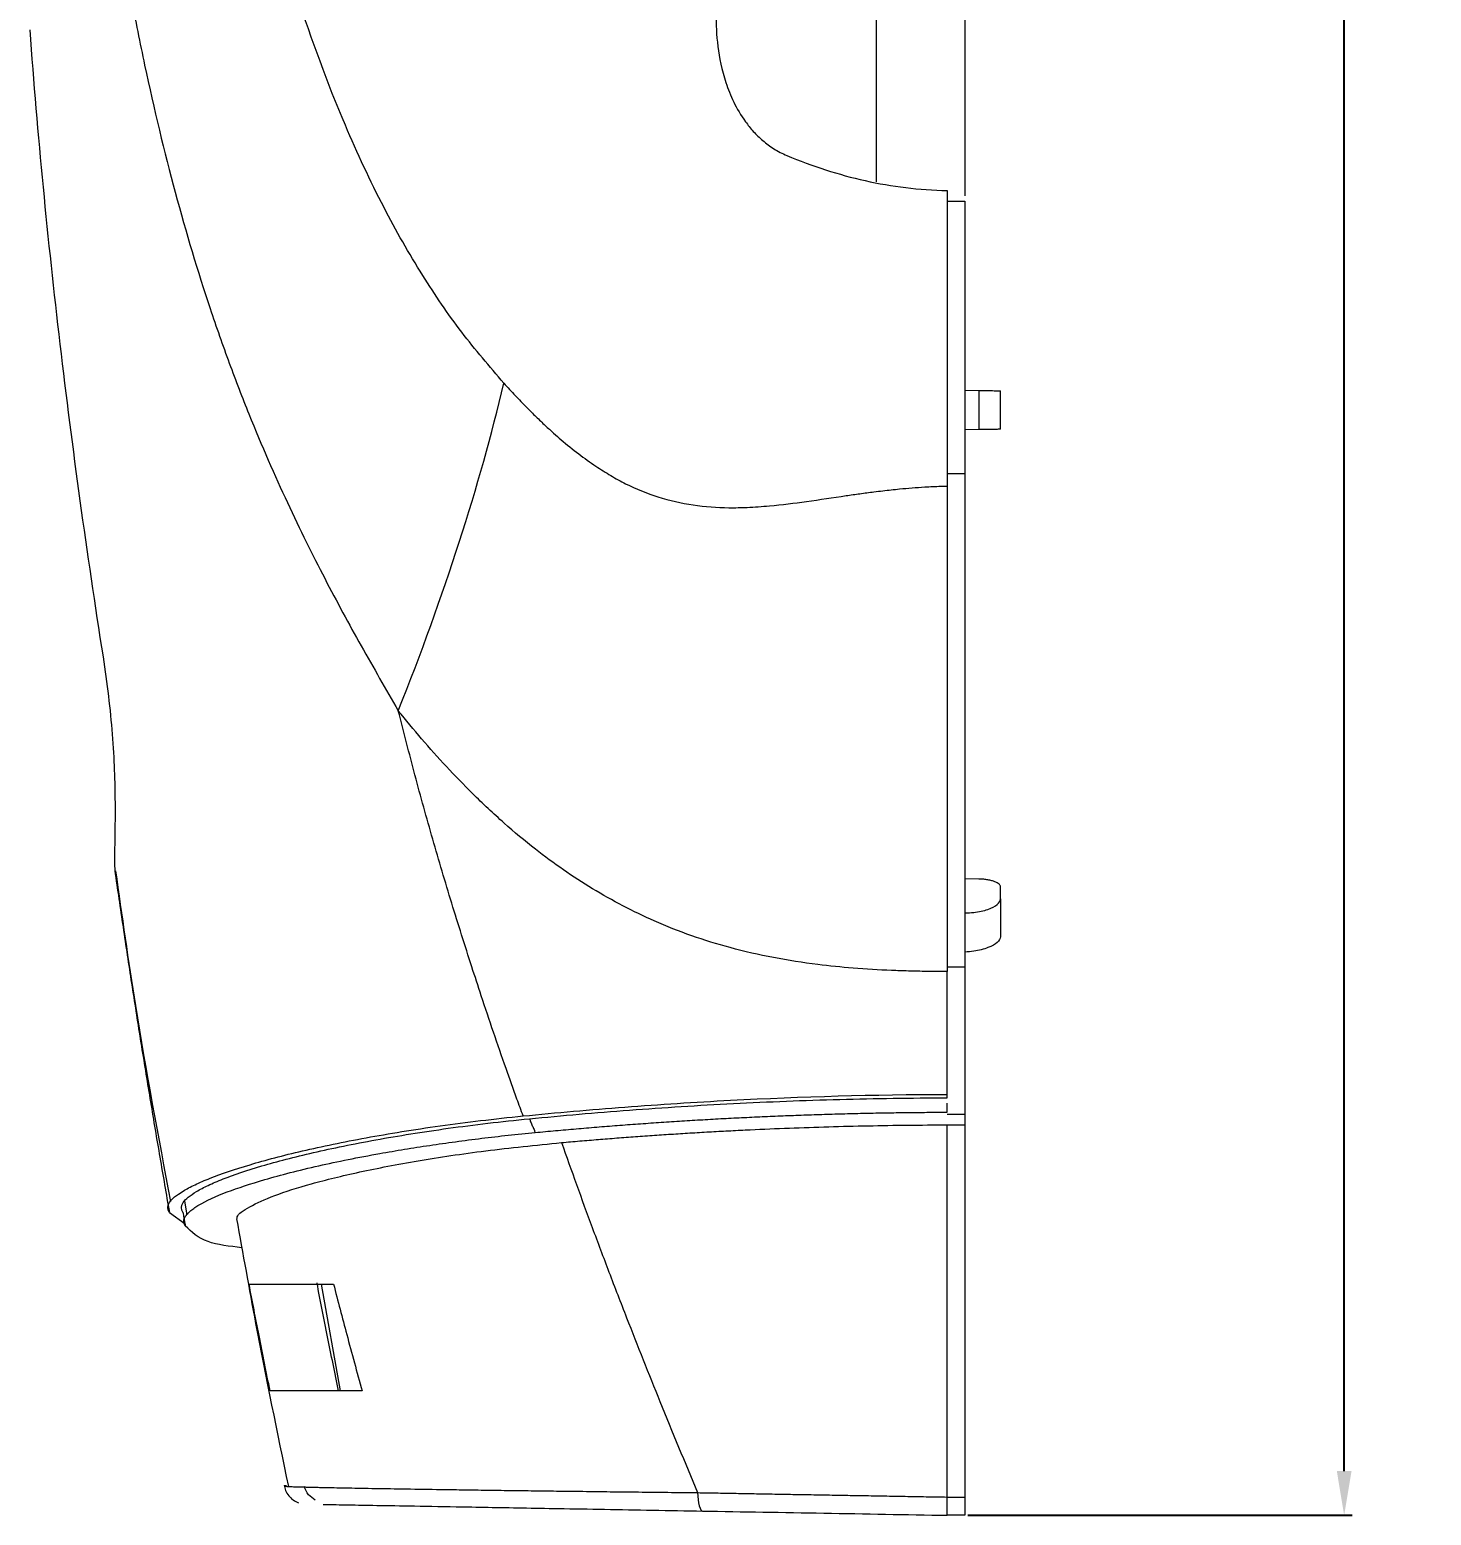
# Model space of a CAD drawing. Header units: inches. Extents: x 1424 to 4050, y 1126 to 1517.
# Drawn here: x 1864.44 to 1896.11, y 1314.77 to 1348.33 of the extents above; entities that cross this region are included whole.
import ezdxf

# ---------------------------------------------------------------- set-up
doc = ezdxf.new("R2010")
doc.units = ezdxf.units.IN
doc.header["$LTSCALE"] = 15
doc.styles.get("Standard").update_dxf_attribs({"font": 'txt', "bigfont": 'gbcbig.shx'})
doc.dimstyles.new('3', dxfattribs={"dimtxt": 3, "dimasz": 1, "dimexe": 0.18, "dimexo": 0.0625, "dimgap": 0.09, "dimtad": 0, "dimdsep": 46, "dimtxsty": 'Standard', "dimcen": 1, "dimclrd": 3, "dimclre": 3, "dimadec": 0, "dimazin": 2, "dimtfac": 1, "dimtofl": 0, "dimtmove": 0, "dimatfit": 3, "dimfxl": 1, "dimtolj": 1, "dimtzin": 0, "dimarcsym": 0})

# ---------------------------------------------------------------- blocks, each defined once
blk = doc.blocks.new('*D220')
at = {"color": 3, "lineweight": -2}
for p, q in [((1885.237, 1408.098), (1894.324, 1408.098)), ((1894.144, 1407.098), (1894.144, 1367.524)), ((1894.144, 1315.77), (1894.144, 1355.344)), ((1885.639, 1314.77), (1894.324, 1314.77))]:
    blk.add_line(p, q, dxfattribs=at)
at = {"color": 3}
for points in [[(1893.978, 1407.098), (1894.311, 1407.098), (1894.144, 1408.098)], [(1893.978, 1315.77), (1894.311, 1315.77), (1894.144, 1314.77)]]:
    blk.add_solid(points, dxfattribs=at)
at = {"layer": 'Defpoints', "color": 0}
for p in [(1885.174, 1408.098), (1894.144, 1408.098), (1885.576, 1314.77)]:
    blk.add_point(p, dxfattribs=at)
at = {"color": 0, "insert": (1894.144, 1361.434), "char_height": 3, "attachment_point": 5, "rotation": 90}
blk.add_mtext('\\A1;93.33', dxfattribs=at)

msp = doc.modelspace()

# ---------------------------------------------------------------- linework, layer by layer
at = {"color": 7, "linetype": 'Continuous', "lineweight": 15}
for p, q in [((1885.174, 1344.456), (1885.576, 1344.456)), ((1885.576, 1340.189), (1885.886, 1340.184)), ((1885.886, 1340.184), (1885.886, 1339.297)), ((1886.38, 1339.306), (1886.38, 1340.175)), ((1885.886, 1339.297), (1885.576, 1339.292)), ((1885.174, 1338.31), (1885.576, 1338.31)), ((1885.886, 1329.145), (1885.576, 1329.152)), ((1886.38, 1328.696), (1886.38, 1328.965)), ((1885.174, 1327.157), (1885.576, 1327.157)), ((1885.174, 1324.202), (1885.174, 1324.279)), ((1885.576, 1323.825), (1885.174, 1323.825)), ((1885.174, 1323.59), (1885.576, 1323.59)), ((1867.938, 1321.866), (1867.993, 1321.561)), ((1867.599, 1321.614), (1867.959, 1321.357)), ((1871.469, 1317.58), (1871.036, 1319.992)), ((1885.174, 1315.182), (1885.576, 1315.182)), ((1885.576, 1314.77), (1885.174, 1314.77))]:
    msp.add_line(p, q, dxfattribs=at)
for points, knots in [([(1869.644, 1394.656), (1869.202, 1394.097), (1868.801, 1393.476), (1868.049, 1392.023), (1867.7, 1391.191), (1867.289, 1389.935), (1867.208, 1389.67), (1867.046, 1389.109), (1866.965, 1388.812), (1866.734, 1387.892), (1866.591, 1387.242), (1866.357, 1386.047), (1866.264, 1385.5), (1866.106, 1384.483), (1866.04, 1384.012), (1865.924, 1383.121), (1865.875, 1382.703), (1865.783, 1381.853), (1865.739, 1381.417), (1865.657, 1380.508), (1865.618, 1380.036), (1865.564, 1379.307), (1865.547, 1379.06), (1865.514, 1378.561), (1865.498, 1378.307), (1865.453, 1377.522), (1865.425, 1376.968), (1865.385, 1376.029), (1865.372, 1375.697), (1865.348, 1375.007), (1865.337, 1374.648), (1865.317, 1373.926), (1865.309, 1373.563), (1865.294, 1372.859), (1865.288, 1372.52), (1865.273, 1371.544), (1865.267, 1370.945), (1865.261, 1370.103), (1865.26, 1369.832), (1865.258, 1369.312), (1865.257, 1369.063), (1865.256, 1368.338), (1865.257, 1367.878), (1865.263, 1366.798), (1865.269, 1366.187), (1865.29, 1364.816), (1865.306, 1364.057), (1865.357, 1362.397), (1865.392, 1361.494), (1865.491, 1359.594), (1865.554, 1358.606), (1865.684, 1357.004), (1865.733, 1356.446), (1865.845, 1355.296), (1865.907, 1354.705), (1866.045, 1353.523), (1866.12, 1352.932), (1866.281, 1351.777), (1866.366, 1351.212), (1866.544, 1350.118), (1866.636, 1349.586), (1866.831, 1348.543), (1866.934, 1348.033), (1867.253, 1346.532), (1867.484, 1345.574), (1867.978, 1343.744), (1868.24, 1342.874), (1868.659, 1341.617), (1868.805, 1341.202), (1869.099, 1340.402), (1869.247, 1340.019), (1869.688, 1338.925), (1869.979, 1338.264), (1870.552, 1337.036), (1870.833, 1336.471), (1871.384, 1335.407), (1871.655, 1334.907), (1872.209, 1333.919), (1872.491, 1333.433), (1872.772, 1332.948)], [0, 0, 0, 0, 0.0625, 0.0625, 0.125, 0.125, 0.140625, 0.140625, 0.15625, 0.15625, 0.1875, 0.1875, 0.21875, 0.21875, 0.25, 0.25, 0.28125, 0.28125, 0.3125, 0.3125, 0.34375, 0.34375, 0.359375, 0.359375, 0.375, 0.375, 0.40625, 0.40625, 0.421875, 0.421875, 0.4375, 0.4375, 0.453125, 0.453125, 0.46875, 0.46875, 0.5, 0.5, 0.515625, 0.515625, 0.53125, 0.53125, 0.5625, 0.5625, 0.59375, 0.59375, 0.625, 0.625, 0.65625, 0.65625, 0.6875, 0.6875, 0.703125, 0.703125, 0.71875, 0.71875, 0.734375, 0.734375, 0.75, 0.75, 0.765625, 0.765625, 0.78125, 0.78125, 0.8125, 0.8125, 0.84375, 0.84375, 0.859375, 0.859375, 0.875, 0.875, 0.90625, 0.90625, 0.9375, 0.9375, 0.96875, 0.96875, 1, 1, 1, 1]), ([(1885.576, 1355.324), (1885.576, 1354.055), (1885.576, 1350.473), (1885.576, 1346.892), (1885.576, 1344.58)], [0, 0, 0, 0, 0.354287, 1, 1, 1, 1]), ([(1883.566, 1355.029), (1883.566, 1354.624), (1883.566, 1351.246), (1883.566, 1347.869), (1883.566, 1344.897)], [0, 0, 0, 0, 0.1201694, 1, 1, 1, 1]), ([(1879.948, 1348.689), (1879.948, 1348.455), (1879.96, 1348.21), (1880.027, 1347.694), (1880.08, 1347.424), (1880.222, 1346.993), (1880.279, 1346.847), (1880.423, 1346.551), (1880.511, 1346.4), (1880.671, 1346.18), (1880.729, 1346.107), (1880.858, 1345.965), (1880.93, 1345.895), (1881.085, 1345.763), (1881.169, 1345.7), (1881.35, 1345.586), (1881.447, 1345.535), (1881.55, 1345.491)], [0, 0, 0, 0, 0.25, 0.25, 0.5, 0.5, 0.625, 0.625, 0.75, 0.75, 0.8125, 0.8125, 0.875, 0.875, 0.9375, 0.9375, 1, 1, 1, 1]), ([(1864.443, 1348.333), (1864.616, 1345.959), (1864.847, 1343.592), (1865.403, 1338.869), (1865.73, 1336.513), (1866.1, 1334.163)], [0, 0, 0, 0, 0.5, 0.5, 1, 1, 1, 1]), ([(1881.55, 1345.491), (1882.128, 1345.247), (1882.719, 1345.058), (1883.925, 1344.79), (1884.542, 1344.712), (1885.174, 1344.698)], [0, 0, 0, 0, 0.5, 0.5, 1, 1, 1, 1]), ([(1885.174, 1344.698), (1885.174, 1343.732), (1885.174, 1342.68), (1885.174, 1340.442), (1885.174, 1339.255), (1885.174, 1338.023)], [0, 0, 0, 0, 0.5, 0.5, 1, 1, 1, 1]), ([(1885.576, 1344.456), (1885.576, 1343.549), (1885.576, 1342.571), (1885.576, 1340.506), (1885.576, 1339.424), (1885.576, 1338.31)], [0, 0, 0, 0, 0.5, 0.5, 1, 1, 1, 1]), ([(1875.157, 1340.347), (1875.243, 1340.252), (1875.409, 1340.071), (1875.653, 1339.818), (1875.878, 1339.594), (1876.084, 1339.397), (1876.273, 1339.225), (1876.522, 1339.007), (1876.837, 1338.752), (1877.212, 1338.483), (1877.567, 1338.258), (1878.028, 1338.006), (1878.899, 1337.647), (1879.843, 1337.522), (1880.684, 1337.539), (1881.27, 1337.58), (1882.013, 1337.673), (1882.695, 1337.778), (1883.203, 1337.851), (1883.48, 1337.887), (1883.778, 1337.924), (1884.16, 1337.966), (1884.598, 1338.001), (1884.958, 1338.018), (1885.127, 1338.021), (1885.174, 1338.023)], [0, 0, 0, 0, 0.034538, 0.065974, 0.094366, 0.119919, 0.142795, 0.16311, 0.208982, 0.252081, 0.288015, 0.322779, 0.39504, 0.545585, 0.584074, 0.631244, 0.710051, 0.79321, 0.821772, 0.850777, 0.869169, 0.903474, 0.954756, 0.987315, 1, 1, 1, 1]), ([(1885.886, 1340.184), (1885.907, 1340.183), (1885.949, 1340.183), (1886.01, 1340.181), (1886.081, 1340.18), (1886.16, 1340.179), (1886.238, 1340.178), (1886.302, 1340.176), (1886.347, 1340.176), (1886.375, 1340.175), (1886.379, 1340.175), (1886.38, 1340.175)], [0, 0, 0, 0, 0.079674, 0.15939, 0.240372, 0.368738, 0.500092, 0.628452, 0.759799, 0.879177, 1, 1, 1, 1]), ([(1886.38, 1339.306), (1886.379, 1339.306), (1886.378, 1339.306), (1886.366, 1339.305), (1886.343, 1339.305), (1886.303, 1339.304), (1886.239, 1339.303), (1886.161, 1339.302), (1886.073, 1339.3), (1885.98, 1339.299), (1885.918, 1339.298), (1885.886, 1339.297)], [0, 0, 0, 0, 0.079662, 0.159367, 0.240339, 0.368694, 0.500043, 0.628407, 0.759766, 0.879159, 1, 1, 1, 1]), ([(1885.576, 1338.31), (1885.576, 1336.634), (1885.576, 1334.844), (1885.576, 1331.095), (1885.576, 1329.156), (1885.576, 1327.157)], [0, 0, 0, 0, 0.5, 0.5, 1, 1, 1, 1]), ([(1885.174, 1338.023), (1885.174, 1336.374), (1885.174, 1334.614), (1885.174, 1331.849), (1885.174, 1330.91), (1885.174, 1329.004), (1885.174, 1328.036), (1885.174, 1327.053)], [0, 0, 0, 0, 0.5, 0.5, 0.75, 0.75, 1, 1, 1, 1]), ([(1866.1, 1334.163), (1866.147, 1333.864), (1866.188, 1333.569), (1866.256, 1332.986), (1866.284, 1332.696), (1866.328, 1332.133), (1866.344, 1331.864), (1866.364, 1331.349), (1866.369, 1331.101), (1866.373, 1330.645), (1866.371, 1330.438), (1866.366, 1330.062), (1866.362, 1329.892), (1866.359, 1329.603), (1866.359, 1329.483), (1866.367, 1329.291), (1866.375, 1329.22), (1866.388, 1329.176)], [0, 0, 0, 0, 0.125, 0.125, 0.25, 0.25, 0.375, 0.375, 0.5, 0.5, 0.625, 0.625, 0.75, 0.75, 0.875, 0.875, 1, 1, 1, 1]), ([(1875.592, 1323.791), (1875.546, 1323.919), (1875.415, 1324.275), (1875.094, 1325.178), (1874.754, 1326.175), (1874.347, 1327.422), (1873.975, 1328.6), (1873.547, 1330.045), (1873.143, 1331.493), (1872.896, 1332.463), (1872.772, 1332.948)], [0, 0, 0, 0, 0.042504, 0.118738, 0.299759, 0.371663, 0.529122, 0.6863, 0.843251, 1, 1, 1, 1]), ([(1885.174, 1327.053), (1885.022, 1327.054), (1884.729, 1327.056), (1884.311, 1327.065), (1883.754, 1327.083), (1883.07, 1327.124), (1881.843, 1327.247), (1880.317, 1327.532), (1878.611, 1328.127), (1877.378, 1328.777), (1876.498, 1329.346), (1875.828, 1329.839), (1875.142, 1330.413), (1874.475, 1331.041), (1873.858, 1331.679), (1873.296, 1332.302), (1872.946, 1332.734), (1872.772, 1332.948)], [0, 0, 0, 0, 0.031592, 0.060468, 0.086632, 0.147002, 0.202626, 0.342759, 0.469695, 0.580024, 0.635181, 0.690192, 0.755117, 0.823422, 0.883131, 0.941967, 1, 1, 1, 1]), ([(1866.383, 1329.333), (1866.526, 1328.316), (1866.878, 1325.811), (1867.347, 1323.33), (1867.626, 1321.857)], [0, 0, 0, 0, 0.406378, 1, 1, 1, 1]), ([(1866.388, 1329.176), (1866.45, 1328.751), (1866.573, 1327.903), (1866.767, 1326.633), (1866.966, 1325.369), (1867.172, 1324.111), (1867.382, 1322.859), (1867.527, 1322.028), (1867.599, 1321.614)], [0, 0, 0, 0, 0.168353, 0.336125, 0.503242, 0.669637, 0.835245, 1, 1, 1, 1]), ([(1886.38, 1328.965), (1886.379, 1328.972), (1886.378, 1328.987), (1886.366, 1329.008), (1886.343, 1329.033), (1886.303, 1329.06), (1886.239, 1329.089), (1886.161, 1329.112), (1886.073, 1329.13), (1885.98, 1329.141), (1885.918, 1329.144), (1885.886, 1329.145)], [0, 0, 0, 0, 0.0796625, 0.1593665, 0.240339, 0.3686937, 0.5000434, 0.628407, 0.7597657, 0.8791589, 1, 1, 1, 1]), ([(1885.576, 1328.377), (1885.643, 1328.38), (1885.839, 1328.387), (1886.108, 1328.454), (1886.336, 1328.562), (1886.365, 1328.651), (1886.38, 1328.696)], [0, 0, 0, 0, 0.146752, 0.430838, 0.715002, 1, 1, 1, 1]), ([(1886.38, 1327.842), (1886.366, 1327.797), (1886.337, 1327.707), (1886.11, 1327.59), (1885.84, 1327.514), (1885.644, 1327.5), (1885.576, 1327.495)], [0, 0, 0, 0, 0.283965, 0.567989, 0.852031, 1, 1, 1, 1]), ([(1885.576, 1327.157), (1885.576, 1326.601), (1885.576, 1325.491), (1885.576, 1324.38), (1885.576, 1323.825)], [0, 0, 0, 0, 0.5012314, 1, 1, 1, 1]), ([(1885.174, 1324.279), (1885.174, 1324.741), (1885.174, 1325.666), (1885.174, 1326.59), (1885.174, 1327.053)], [0, 0, 0, 0, 0.49897, 1, 1, 1, 1]), ([(1875.592, 1323.791), (1876.345, 1323.866), (1877.111, 1323.933), (1878.674, 1324.053), (1879.473, 1324.104), (1881.885, 1324.23), (1883.517, 1324.276), (1885.174, 1324.279)], [0, 0, 0, 0, 0.25, 0.25, 0.5, 0.5, 1, 1, 1, 1]), ([(1875.735, 1323.728), (1876.475, 1323.8), (1877.229, 1323.866), (1878.769, 1323.982), (1879.552, 1324.032), (1881.137, 1324.113), (1881.94, 1324.145), (1883.551, 1324.188), (1884.36, 1324.2), (1885.174, 1324.202)], [0, 0, 0, 0, 0.25, 0.25, 0.5, 0.5, 0.75, 0.75, 1, 1, 1, 1]), ([(1867.599, 1321.614), (1867.498, 1321.75), (1867.601, 1321.912), (1867.986, 1322.142), (1868.076, 1322.19), (1868.281, 1322.287), (1868.395, 1322.336), (1868.774, 1322.485), (1869.074, 1322.587), (1869.595, 1322.742), (1869.781, 1322.794), (1870.178, 1322.899), (1870.389, 1322.951), (1871.048, 1323.104), (1871.527, 1323.204), (1872.303, 1323.346), (1872.571, 1323.392), (1873.129, 1323.482), (1873.418, 1323.526), (1874.313, 1323.651), (1874.938, 1323.726), (1875.592, 1323.791)], [0, 0, 0, 0, 0.25, 0.25, 0.3125, 0.3125, 0.375, 0.375, 0.5, 0.5, 0.5625, 0.5625, 0.625, 0.625, 0.75, 0.75, 0.8125, 0.8125, 0.875, 0.875, 1, 1, 1, 1]), ([(1875.864, 1323.418), (1876.018, 1323.432), (1876.324, 1323.461), (1876.788, 1323.502), (1877.253, 1323.541), (1877.719, 1323.578), (1878.186, 1323.613), (1878.653, 1323.645), (1879.122, 1323.676), (1879.59, 1323.704), (1880.059, 1323.731), (1880.528, 1323.755), (1880.996, 1323.777), (1881.464, 1323.797), (1881.932, 1323.814), (1882.399, 1323.83), (1882.864, 1323.843), (1883.329, 1323.854), (1883.793, 1323.863), (1884.254, 1323.87), (1884.715, 1323.874), (1885.021, 1323.875), (1885.174, 1323.876)], [0, 0, 0, 0, 0.05249, 0.104693, 0.156613, 0.208254, 0.259619, 0.310714, 0.361543, 0.41211, 0.462419, 0.512474, 0.56228, 0.61184, 0.66116, 0.710242, 0.759092, 0.807713, 0.85611, 0.904287, 0.952249, 1, 1, 1, 1]), ([(1867.904, 1321.616), (1867.855, 1321.682), (1867.858, 1321.755), (1867.963, 1321.912), (1868.064, 1321.996), (1868.29, 1322.131), (1868.378, 1322.177), (1868.578, 1322.271), (1868.69, 1322.319), (1869.058, 1322.464), (1869.35, 1322.563), (1869.861, 1322.714), (1870.043, 1322.764), (1870.433, 1322.865), (1870.64, 1322.915), (1871.288, 1323.064), (1871.758, 1323.16), (1872.518, 1323.298), (1872.781, 1323.342), (1873.326, 1323.429), (1873.61, 1323.472), (1874.484, 1323.593), (1875.095, 1323.665), (1875.735, 1323.728)], [0, 0, 0, 0, 0.125, 0.125, 0.25, 0.25, 0.3125, 0.3125, 0.375, 0.375, 0.5, 0.5, 0.5625, 0.5625, 0.625, 0.625, 0.75, 0.75, 0.8125, 0.8125, 0.875, 0.875, 1, 1, 1, 1]), ([(1867.959, 1321.306), (1867.951, 1321.318), (1867.936, 1321.341), (1867.924, 1321.376), (1867.921, 1321.412), (1867.926, 1321.447), (1867.938, 1321.483), (1867.957, 1321.518), (1867.981, 1321.553), (1868.011, 1321.587), (1868.046, 1321.621), (1868.084, 1321.655), (1868.127, 1321.687), (1868.172, 1321.719), (1868.219, 1321.751), (1868.406, 1321.864), (1868.834, 1322.062), (1869.741, 1322.363), (1870.903, 1322.662), (1872.029, 1322.889), (1872.904, 1323.039), (1873.474, 1323.128), (1874.057, 1323.211), (1874.65, 1323.287), (1875.25, 1323.357), (1875.661, 1323.397), (1875.864, 1323.418)], [0, 0, 0, 0, 0.021704, 0.042821, 0.063351, 0.083294, 0.102651, 0.121422, 0.139606, 0.157204, 0.174215, 0.190639, 0.206474, 0.221722, 0.236382, 0.250454, 0.380995, 0.499119, 0.628412, 0.748791, 0.792565, 0.835563, 0.877792, 0.919264, 0.959994, 1, 1, 1, 1]), ([(1875.735, 1323.728), (1875.744, 1323.706), (1875.764, 1323.654), (1875.8, 1323.572), (1875.836, 1323.491), (1875.856, 1323.439), (1875.864, 1323.418)], [0, 0, 0, 0, 0.210358, 0.501167, 0.792725, 1, 1, 1, 1]), ([(1876.459, 1323.19), (1876.597, 1323.202), (1876.873, 1323.226), (1877.291, 1323.261), (1877.711, 1323.294), (1878.133, 1323.326), (1878.558, 1323.356), (1878.986, 1323.384), (1879.416, 1323.411), (1879.848, 1323.436), (1880.284, 1323.459), (1880.869, 1323.488), (1881.606, 1323.519), (1882.495, 1323.55), (1883.386, 1323.571), (1884.28, 1323.586), (1884.876, 1323.589), (1885.174, 1323.59)], [0, 0, 0, 0, 0.050262, 0.100414, 0.150477, 0.200469, 0.250412, 0.300324, 0.350227, 0.400139, 0.450082, 0.500075, 0.600745, 0.700903, 0.800719, 0.900361, 1, 1, 1, 1]), ([(1869.132, 1321.473), (1869.131, 1321.485), (1869.124, 1321.564), (1869.387, 1321.739), (1869.931, 1321.992), (1870.771, 1322.26), (1871.862, 1322.528), (1873.19, 1322.783), (1874.718, 1323.014), (1875.877, 1323.131), (1876.459, 1323.19)], [0, 0, 0, 0, 0.026401, 0.16602, 0.305282, 0.444403, 0.583229, 0.721676, 0.860322, 1, 1, 1, 1]), ([(1876.459, 1323.19), (1876.571, 1322.874), (1876.799, 1322.233), (1877.157, 1321.258), (1877.534, 1320.254), (1878.04, 1318.943), (1878.702, 1317.279), (1879.248, 1315.967), (1879.534, 1315.281)], [0, 0, 0, 0, 0.118287, 0.240595, 0.366926, 0.49728, 0.737263, 1, 1, 1, 1]), ([(1867.904, 1321.616), (1867.908, 1321.594), (1867.917, 1321.542), (1867.932, 1321.461), (1867.946, 1321.38), (1867.955, 1321.328), (1867.959, 1321.306)], [0, 0, 0, 0, 0.208208, 0.498971, 0.791134, 1, 1, 1, 1]), ([(1869.119, 1321.47), (1869.259, 1320.681), (1869.619, 1318.658), (1870.034, 1316.646), (1870.287, 1315.418)], [0, 0, 0, 0, 0.390189, 1, 1, 1, 1]), ([(1869.238, 1320.815), (1868.959, 1320.846), (1868.377, 1320.91), (1868.102, 1321.17), (1867.959, 1321.306)], [0, 0, 0, 0, 0.478129, 1, 1, 1, 1]), ([(1869.874, 1317.58), (1869.791, 1317.997), (1869.629, 1318.8), (1869.474, 1319.605), (1869.4, 1319.992)], [0, 0, 0, 0, 0.519083, 1, 1, 1, 1]), ([(1869.4, 1319.992), (1869.412, 1319.992), (1869.437, 1319.992), (1869.486, 1319.992), (1869.545, 1319.992), (1869.613, 1319.992), (1869.691, 1319.992), (1869.778, 1319.992), (1869.874, 1319.992), (1869.98, 1319.992), (1870.094, 1319.992), (1870.217, 1319.992), (1870.348, 1319.992), (1870.488, 1319.992), (1870.636, 1319.992), (1870.792, 1319.992), (1870.956, 1319.992), (1871.127, 1319.992), (1871.247, 1319.992), (1871.308, 1319.992)], [0, 0, 0, 0, 0.060419, 0.12063, 0.180635, 0.240437, 0.300038, 0.359438, 0.418639, 0.477642, 0.536448, 0.595058, 0.653473, 0.711696, 0.769727, 0.827571, 0.885229, 0.942704, 1, 1, 1, 1]), ([(1871.421, 1317.58), (1871.338, 1317.988), (1871.173, 1318.8), (1871.014, 1319.614), (1870.935, 1320.019)], [0, 0, 0, 0, 0.50197, 1, 1, 1, 1]), ([(1871.308, 1319.992), (1871.407, 1319.613), (1871.618, 1318.808), (1871.837, 1318.005), (1871.953, 1317.58)], [0, 0, 0, 0, 0.470572, 1, 1, 1, 1]), ([(1871.953, 1317.58), (1871.885, 1317.58), (1871.748, 1317.58), (1871.555, 1317.58), (1871.371, 1317.58), (1871.195, 1317.58), (1871.029, 1317.58), (1870.873, 1317.58), (1870.726, 1317.58), (1870.589, 1317.58), (1870.462, 1317.58), (1870.345, 1317.58), (1870.239, 1317.58), (1870.144, 1317.58), (1870.059, 1317.58), (1869.986, 1317.58), (1869.923, 1317.58), (1869.89, 1317.58), (1869.874, 1317.58)], [0, 0, 0, 0, 0.0612312, 0.1226179, 0.1841636, 0.2458725, 0.307748, 0.3697932, 0.4320103, 0.4944013, 0.5569679, 0.6197116, 0.6826339, 0.7457365, 0.8090215, 0.8724915, 0.9361496, 1, 1, 1, 1]), ([(1870.192, 1315.449), (1870.201, 1315.407), (1870.22, 1315.323), (1870.292, 1315.207), (1870.391, 1315.11), (1870.474, 1315.072), (1870.515, 1315.053)], [0, 0, 0, 0, 0.239235, 0.488515, 0.743962, 1, 1, 1, 1]), ([(1870.242, 1315.434), (1870.232, 1315.434), (1870.214, 1315.433), (1870.199, 1315.431), (1870.193, 1315.43), (1870.198, 1315.428), (1870.213, 1315.426), (1870.238, 1315.424), (1870.273, 1315.422), (1870.318, 1315.42), (1870.373, 1315.417), (1870.437, 1315.415), (1870.511, 1315.413), (1870.594, 1315.411), (1870.686, 1315.408), (1870.788, 1315.406), (1870.898, 1315.403), (1871.016, 1315.4), (1871.247, 1315.395), (1871.633, 1315.388), (1872.239, 1315.377), (1872.939, 1315.366), (1873.61, 1315.356), (1874.207, 1315.347), (1874.703, 1315.34), (1875.225, 1315.332), (1875.774, 1315.325), (1876.347, 1315.318), (1876.943, 1315.311), (1877.562, 1315.303), (1878.201, 1315.296), (1878.858, 1315.289), (1879.308, 1315.284), (1879.534, 1315.282)], [0, 0, 0, 0, 0.020786, 0.041491, 0.062117, 0.082663, 0.103129, 0.123517, 0.143827, 0.164059, 0.184214, 0.204293, 0.224297, 0.244228, 0.264086, 0.283873, 0.303588, 0.323232, 0.342806, 0.410389, 0.477906, 0.545401, 0.612909, 0.650138, 0.687681, 0.725542, 0.763729, 0.802249, 0.841108, 0.880308, 0.919855, 0.95975, 1, 1, 1, 1]), ([(1870.891, 1315.114), (1870.839, 1315.149), (1870.733, 1315.22), (1870.672, 1315.351), (1870.641, 1315.418)], [0, 0, 0, 0, 0.491246, 1, 1, 1, 1]), ([(1871.074, 1315.016), (1871.145, 1315.014), (1871.292, 1315.012), (1871.648, 1315.006), (1872.189, 1314.996), (1873.014, 1314.982), (1873.914, 1314.966), (1874.792, 1314.951), (1875.564, 1314.937), (1876.44, 1314.922), (1877.423, 1314.905), (1878.513, 1314.886), (1879.27, 1314.873), (1879.649, 1314.866)], [0, 0, 0, 0, 0.062173, 0.127386, 0.237199, 0.356571, 0.485939, 0.563841, 0.641436, 0.71926, 0.813042, 0.906324, 1, 1, 1, 1]), ([(1879.534, 1315.281), (1879.688, 1315.279), (1879.996, 1315.273), (1880.461, 1315.265), (1880.927, 1315.256), (1881.395, 1315.248), (1881.865, 1315.24), (1882.336, 1315.231), (1882.807, 1315.223), (1883.28, 1315.215), (1883.753, 1315.207), (1884.227, 1315.199), (1884.7, 1315.19), (1885.016, 1315.185), (1885.174, 1315.182)], [0, 0, 0, 0, 0.08356, 0.167074, 0.250544, 0.333971, 0.417356, 0.5007, 0.584006, 0.667274, 0.750506, 0.833703, 0.916867, 1, 1, 1, 1]), ([(1879.534, 1315.281), (1879.537, 1315.175), (1879.55, 1315.062), (1879.593, 1314.906), (1879.623, 1314.866), (1879.649, 1314.866)], [0, 0, 0, 0, 0.5, 0.5, 1, 1, 1, 1]), ([(1885.174, 1314.77), (1885.174, 1314.77), (1885.174, 1314.772), (1885.174, 1314.788), (1885.174, 1314.82), (1885.174, 1314.874), (1885.174, 1314.955), (1885.174, 1315.059), (1885.174, 1315.141), (1885.174, 1315.182)], [0, 0, 0, 0, 0.089247, 0.197803, 0.326383, 0.474465, 0.639604, 0.817038, 1, 1, 1, 1]), ([(1885.576, 1315.182), (1885.576, 1315.067), (1885.576, 1314.961), (1885.576, 1314.811), (1885.576, 1314.77), (1885.576, 1314.77)], [0, 0, 0, 0, 0.5, 0.5, 1, 1, 1, 1])]:
    msp.add_open_spline(points, degree=3, knots=knots, dxfattribs=at)
at = {"color": 8, "linetype": 'Continuous', "lineweight": 15}
msp.add_open_spline([(1875.157, 1340.347), (1874.833, 1340.725), (1874.171, 1341.497), (1873.269, 1342.828), (1872.382, 1344.388), (1871.405, 1346.485), (1870.432, 1349.15), (1869.529, 1352.362), (1868.824, 1355.63), (1868.379, 1358.752), (1868.152, 1361.547), (1868.035, 1364.057), (1867.971, 1366.285), (1867.878, 1368.334), (1867.753, 1370.371), (1867.646, 1372.321), (1867.577, 1374.101), (1867.56, 1375.534), (1867.595, 1376.749), (1867.666, 1377.786), (1867.777, 1378.786), (1867.935, 1379.773), (1868.162, 1380.789), (1868.473, 1381.849), (1868.92, 1383.038), (1869.28, 1383.884), (1869.508, 1384.367), (1869.515, 1384.382)], degree=3, knots=[0, 0, 0, 0, 0.031999, 0.065286, 0.102995, 0.146949, 0.213602, 0.285145, 0.361743, 0.428747, 0.488786, 0.544231, 0.592692, 0.633719, 0.676, 0.723476, 0.759056, 0.790284, 0.815323, 0.83713, 0.857515, 0.881221, 0.903853, 0.929237, 0.960585, 0.998796, 1, 1, 1, 1], dxfattribs=at)
at = {"color": 7, "linetype": 'Continuous', "lineweight": 15}
for points in [[(1872.772, 1332.948), (1873.808, 1335.544), (1874.615, 1338.048), (1875.157, 1340.347)], [(1886.38, 1328.696), (1886.38, 1328.412), (1886.38, 1328.127), (1886.38, 1327.842)], [(1885.174, 1323.876), (1885.174, 1323.943), (1885.174, 1324.01), (1885.174, 1324.077)], [(1885.576, 1323.825), (1885.576, 1323.745), (1885.576, 1323.667), (1885.576, 1323.59)], [(1885.174, 1315.182), (1885.174, 1317.985), (1885.174, 1320.789), (1885.174, 1323.59)], [(1885.576, 1323.59), (1885.576, 1320.793), (1885.576, 1317.99), (1885.576, 1315.182)], [(1879.649, 1314.866), (1881.453, 1314.835), (1883.313, 1314.802), (1885.174, 1314.77)]]:
    msp.add_open_spline(points, degree=3, dxfattribs=at)

# ---------------------------------------------------------------- dimensions: what is measured, and where the dimension line sits
dim = msp.add_linear_dim(base=(1894.144, 1408.098), p1=(1885.576, 1314.77), p2=(1885.174, 1408.098), angle=90, dimstyle='3')
dim.commit()
dim.dimension.update_dxf_attribs({"geometry": '*D220', "text_midpoint": (1894.144, 1361.434)})

doc.saveas('drawing.dxf')
